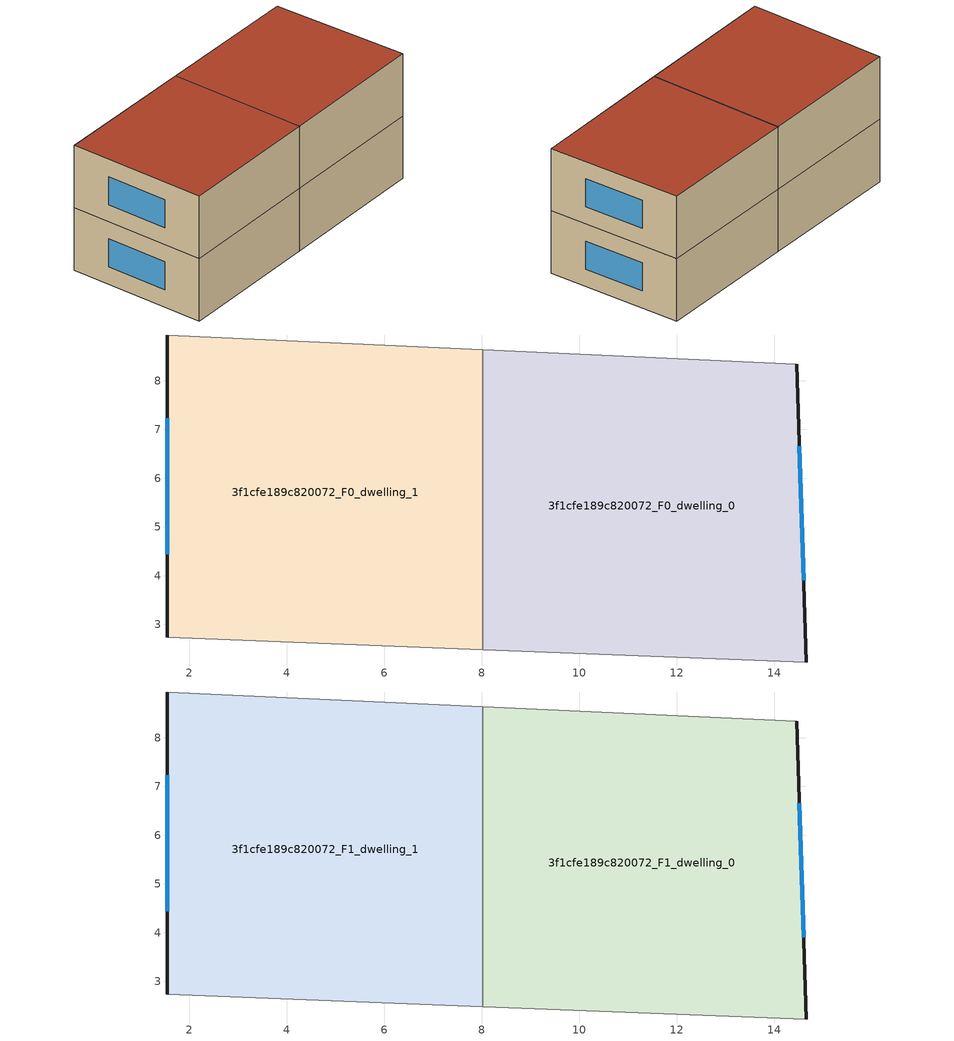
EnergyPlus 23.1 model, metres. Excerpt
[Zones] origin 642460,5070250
3f1cfe189c820072_F0_dwelling_0
 floor ground (EU_floor_Construction): 14.46,8.33 14.66,2.23 8.03,2.48 8.03,8.63 z0
 wall outside (EU_wall_Construction): 14.66,2.23 14.46,8.33 z0:3
 wall adiabatic (EU_wall_Construction): 14.46,8.33 8.03,8.63 / 8.03,2.48 14.66,2.23 z0:3
 wall to 3f1cfe189c820072_F0_dwelling_1 (EU_wall_Construction): 8.03,8.63 8.03,2.48 z0:3
 window (EU_Window_Construction): 14.6,3.91 14.51,6.65 z0.83:2.17
3f1cfe189c820072_F0_dwelling_1
 floor ground (EU_floor_Construction): 8.03,8.63 8.03,2.48 1.55,2.73 1.55,8.94 z0
 wall outside (EU_wall_Construction): 1.55,8.94 1.55,2.73 z0:3
 wall adiabatic (EU_wall_Construction): 1.55,2.73 8.03,2.48 / 8.03,8.63 1.55,8.94 z0:3
 window (EU_Window_Construction): 1.55,7.23 1.55,4.44 z0.83:2.17
3f1cfe189c820072_F1_dwelling_0
 floor to 3f1cfe189c820072_F0_dwelling_0 (EU_floor_Construction): 14.46,8.33 14.66,2.23 8.02,2.48 8.03,8.63 z3
 wall outside (EU_wall_Construction): 14.66,2.23 14.46,8.33 z3:6
 wall adiabatic (EU_wall_Construction): 14.46,8.33 8.03,8.63 / 8.03,2.48 14.66,2.23 z3:6
 wall to 3f1cfe189c820072_F1_dwelling_1 (EU_wall_Construction): 8.03,8.63 8.03,2.48 z3:6
 window (EU_Window_Construction): 14.6,3.91 14.51,6.65 z3.83:5.17
 roof outside (EU_roof_Construction): 14.66,2.23 14.46,8.33 8.03,8.63 8.03,2.48 z6
3f1cfe189c820072_F1_dwelling_1
 floor to 3f1cfe189c820072_F0_dwelling_1 (EU_floor_Construction): 8.03,8.63 8.02,2.48 1.55,2.73 1.55,8.94 z3
 wall outside (EU_wall_Construction): 1.55,8.94 1.55,2.73 z3:6
 wall adiabatic (EU_wall_Construction): 1.55,2.73 8.03,2.48 / 8.03,8.63 1.55,8.94 z3:6
 window (EU_Window_Construction): 1.55,7.23 1.55,4.44 z3.83:5.17
 roof outside (EU_roof_Construction): 8.03,2.48 8.03,8.63 1.55,8.94 1.55,2.73 z6
[Building]
EU S2 Campaign: North Axis=0; Terrain=City; Solar Distribution=FullExterior
[Site:Location]
Lyon-Bron: Latitude=45.75; Longitude=5; Time Zone=1; Elevation=198
[SizingPeriod:WeatherFileDays]
AnnualSizingPeriod: Begin Month=1; Begin Day of Month=1; End Month=12; End Day of Month=31; Day of Week for Start Day=Monday; Use Weather File Daylight Saving Period=No; Use Weather File Rain and Snow Indicators=No
[MATERIAL]
EU_InternalMass_Material: Roughness=MediumRough; Thickness=0.1; Conductivity=1; Density=1800; Specific Heat=900; Thermal Absorptance=0.9; Solar Absorptance=0.7; Visible Absorptance=0.7
[MATERIAL:NOMASS] Roughness=MediumRough; Thermal Absorptance=0.9; Solar Absorptance=0.7; Visible Absorptance=0.7
Name | Thermal Resistance
EU_wall_NoMass | 0.87146
EU_roof_NoMass | 0.842276
EU_floor_NoMass | 0.496999
[WINDOWMATERIAL:SIMPLEGLAZINGSYSTEM]
EU_Window_SimpleGlazing: UFactor=2.2525; Solar Heat Gain Coefficient=0.76; Visible Transmittance=0.76
[CONSTRUCTION]
EU_wall_Construction: EU_wall_NoMass
EU_roof_Construction: EU_roof_NoMass
EU_floor_Construction: EU_floor_NoMass
EU_InternalMass_Construction: EU_InternalMass_Material
EU_Window_Construction: EU_Window_SimpleGlazing
[ZONE] Type=1; Multiplier=1; Ceiling Height=autocalculate; Floor Area=autocalculate; Part of Total Floor Area=Yes
Name | Volume
3f1cfe189c820072_F0_dwelling_0; 3f1cfe189c820072_F1_dwelling_0 | 120.02
3f1cfe189c820072_F0_dwelling_1; 3f1cfe189c820072_F1_dwelling_1 | 120.027
[INTERNALMASS] Construction=EU_InternalMass_Construction
Name | Zone or ZoneList | Surface Area
3f1cfe189c820072_F0_dwelling_0_EU_InternalMass | 3f1cfe189c820072_F0_dwelling_0 | 40.0066
3f1cfe189c820072_F0_dwelling_1_EU_InternalMass | 3f1cfe189c820072_F0_dwelling_1 | 40.009
3f1cfe189c820072_F1_dwelling_0_EU_InternalMass | 3f1cfe189c820072_F1_dwelling_0 | 40.0066
3f1cfe189c820072_F1_dwelling_1_EU_InternalMass | 3f1cfe189c820072_F1_dwelling_1 | 40.009
[OTHEREQUIPMENT] Fuel Type=Electricity; Design Level Calculation Method=Watts/Area; Power per Zone Floor Area=1; Fraction Latent=0; Fraction Radiant=0; Fraction Lost=0; Carbon Dioxide Generation Rate=0; EndUse Subcategory=EU_Step8_InternalGains
Name | Zone or ZoneList or Space or SpaceList | Schedule
EU_Step8_InternalGain_3f1cfe189c820072_F0_dwelling_0_f000 | 3f1cfe189c820072_F0_dwelling_0 | EU_Step8_GainSchedule_3f1cfe189c820072_F0_dwelling_0_f000
EU_Step8_InternalGain_3f1cfe189c820072_F0_dwelling_1_f000 | 3f1cfe189c820072_F0_dwelling_1 | EU_Step8_GainSchedule_3f1cfe189c820072_F0_dwelling_1_f000
EU_Step8_InternalGain_3f1cfe189c820072_F1_dwelling_0_f000 | 3f1cfe189c820072_F1_dwelling_0 | EU_Step8_GainSchedule_3f1cfe189c820072_F1_dwelling_0_f000
EU_Step8_InternalGain_3f1cfe189c820072_F1_dwelling_1_f000 | 3f1cfe189c820072_F1_dwelling_1 | EU_Step8_GainSchedule_3f1cfe189c820072_F1_dwelling_1_f000
[ZONEVENTILATION:DESIGNFLOWRATE] Schedule=EU_AlwaysOn; Design Flow Rate Calculation Method=AirChanges/Hour; Air Changes per Hour=0.425; Ventilation Type=Natural; Fan Pressure Rise=0; Fan Total Efficiency=1; Constant Term Coefficient=1; Temperature Term Coefficient=0; Velocity Term Coefficient=0; Velocity Squared Term Coefficient=0; Minimum Indoor Temperature=-100; Maximum Indoor Temperature=100; Delta Temperature=-100; Minimum Outdoor Temperature=-100; Maximum Outdoor Temperature=100; Maximum Wind Speed=40
Name | Zone or ZoneList or Space or SpaceList
EU_ConstantAir_3f1cfe189c820072_F0_dwelling_0 | 3f1cfe189c820072_F0_dwelling_0
EU_ConstantAir_3f1cfe189c820072_F0_dwelling_1 | 3f1cfe189c820072_F0_dwelling_1
EU_ConstantAir_3f1cfe189c820072_F1_dwelling_0 | 3f1cfe189c820072_F1_dwelling_0
EU_ConstantAir_3f1cfe189c820072_F1_dwelling_1 | 3f1cfe189c820072_F1_dwelling_1
[HVACTEMPLATE:THERMOSTAT] Constant Heating Setpoint=20; Constant Cooling Setpoint=50
EU_HeatOnly_3f1cfe189c820072_F0_dwelling_0; EU_HeatOnly_3f1cfe189c820072_F0_dwelling_1; EU_HeatOnly_3f1cfe189c820072_F1_dwelling_0; EU_HeatOnly_3f1cfe189c820072_F1_dwelling_1
[HVACTEMPLATE:ZONE:IDEALLOADSAIRSYSTEM] System Availability Schedule=EU_AlwaysOn; Maximum Heating Supply Air Temperature=50; Minimum Cooling Supply Air Temperature=13; Maximum Heating Supply Air Humidity Ratio=0.0156; Minimum Cooling Supply Air Humidity Ratio=0.0077; Heating Limit=NoLimit; Cooling Limit=NoLimit; Heating Availability Schedule=EU_AlwaysOn; Cooling Availability Schedule=EU_CoolingOff; Dehumidification Control Type=ConstantSensibleHeatRatio; Cooling Sensible Heat Ratio=0.7; Dehumidification Setpoint=60; Humidification Control Type=None; Humidification Setpoint=30; Outdoor Air Method=None; Outdoor Air Flow Rate per Person=0.00944; Outdoor Air Flow Rate per Zone Floor Area=0; Outdoor Air Flow Rate per Zone=0; Demand Controlled Ventilation Type=None; Outdoor Air Economizer Type=NoEconomizer; Heat Recovery Type=None; Sensible Heat Recovery Effectiveness=0.7; Latent Heat Recovery Effectiveness=0.65
Name | Template Thermostat
3f1cfe189c820072_F0_dwelling_0 | EU_HeatOnly_3f1cfe189c820072_F0_dwelling_0
3f1cfe189c820072_F0_dwelling_1 | EU_HeatOnly_3f1cfe189c820072_F0_dwelling_1
3f1cfe189c820072_F1_dwelling_0 | EU_HeatOnly_3f1cfe189c820072_F1_dwelling_0
3f1cfe189c820072_F1_dwelling_1 | EU_HeatOnly_3f1cfe189c820072_F1_dwelling_1
[SIZING:ZONE] Zone Cooling Design Supply Air Temperature Input Method=SupplyAirTemperature; Zone Cooling Design Supply Air Temperature=13; Zone Heating Design Supply Air Temperature Input Method=SupplyAirTemperature; Zone Heating Design Supply Air Temperature=50; Zone Cooling Design Supply Air Humidity Ratio=0.008; Zone Heating Design Supply Air Humidity Ratio=0.008; Cooling Design Air Flow Method=DesignDay; Cooling Design Air Flow Rate=0; Cooling Minimum Air Flow per Zone Floor Area=0.000762; Cooling Minimum Air Flow=0; Cooling Minimum Air Flow Fraction=0.2; Heating Design Air Flow Method=DesignDay; Heating Design Air Flow Rate=0; Heating Maximum Air Flow per Zone Floor Area=0.002032; Heating Maximum Air Flow=0.141576; Heating Maximum Air Flow Fraction=0.3; Account for Dedicated Outdoor Air System=No; Dedicated Outdoor Air System Control Strategy=NeutralSupplyAir; Dedicated Outdoor Air Low Setpoint Temperature for Design=autosize; Dedicated Outdoor Air High Setpoint Temperature for Design=autosize; Zone Load Sizing Method=Sensible Load Only No Latent Load; Zone Latent Cooling Design Supply Air Humidity Ratio Input Method=HumidityRatioDifference; Zone Cooling Design Supply Air Humidity Ratio Difference=0.005; Zone Latent Heating Design Supply Air Humidity Ratio Input Method=HumidityRatioDifference; Zone Humidification Design Supply Air Humidity Ratio Difference=0.005
3f1cfe189c820072_F0_dwelling_0; 3f1cfe189c820072_F0_dwelling_1; 3f1cfe189c820072_F1_dwelling_0; 3f1cfe189c820072_F1_dwelling_1
[SCHEDULE:CONSTANT]
Name | Hourly Value
EU_AlwaysOn | 1
EU_CoolingOff | 0
[SCHEDULE:FILE] Column Number=1; Rows to Skip at Top=0; Number of Hours of Data=8760; Column Separator=Comma; Interpolate to Timestep=No; Minutes per Item=60; Adjust Schedule for Daylight Savings=Yes
Name | File
EU_Step8_GainSchedule_3f1cfe189c820072_F0_dwelling_0_f000 | ../../schedules/3f1cfe189c820072/3f1cfe189c820072_F0_dwelling_0_f000_gain.csv
EU_Step8_GainSchedule_3f1cfe189c820072_F0_dwelling_1_f000 | ../../schedules/3f1cfe189c820072/3f1cfe189c820072_F0_dwelling_1_f000_gain.csv
EU_Step8_GainSchedule_3f1cfe189c820072_F1_dwelling_0_f000 | ../../schedules/3f1cfe189c820072/3f1cfe189c820072_F1_dwelling_0_f000_gain.csv
EU_Step8_GainSchedule_3f1cfe189c820072_F1_dwelling_1_f000 | ../../schedules/3f1cfe189c820072/3f1cfe189c820072_F1_dwelling_1_f000_gain.csv
